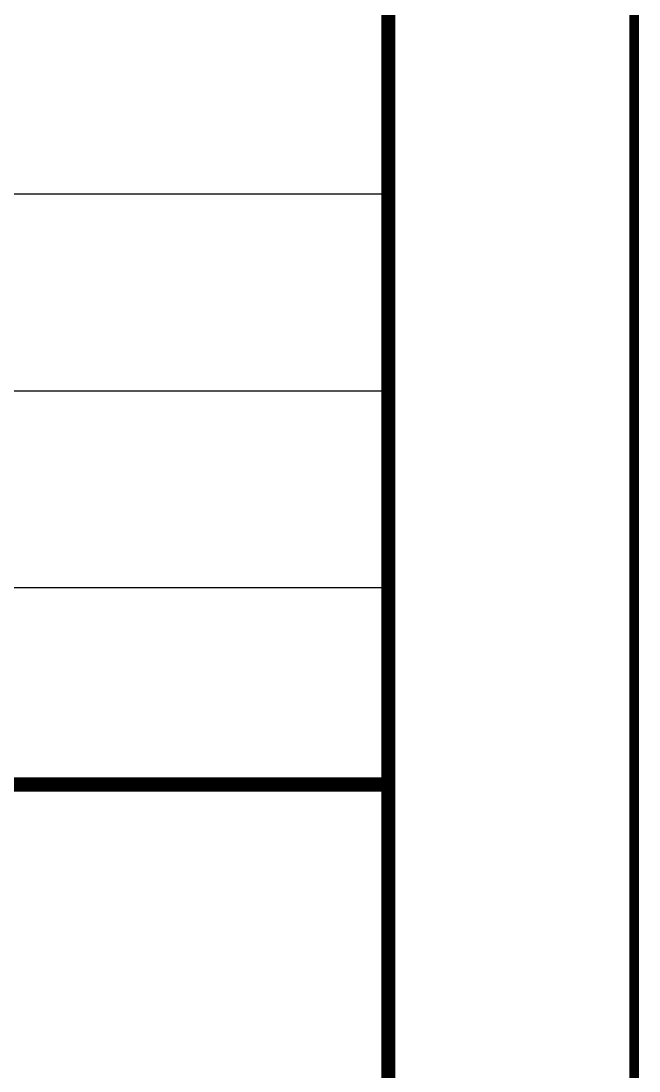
# Model space of a CAD drawing. Extents: x 447413 to 2975780, y -1432727 to 1301644.
# Drawn here: x 2346105 to 2348619, y 928715 to 932983 of the extents above; entities that cross this region are included whole.
import ezdxf

# ---------------------------------------------------------------- set-up
doc = ezdxf.new("R2010")
doc.units = 0
doc.header["$LTSCALE"] = 1000
doc.header["$MEASUREMENT"] = 0
doc.layers.add('图框', color=253, linetype='Continuous')

# ---------------------------------------------------------------- blocks, each defined once
blk = doc.blocks.new('新块A1图框')
at = {"layer": '图框', "color": 153}
for p, q in [((50699.2, -73874.1), (57199.2, -73874.1)), ((50699.2, -74674.1), (57199.2, -74674.1)), ((50699.2, -75474.1), (57199.2, -75474.1))]:
    blk.add_line(p, q, dxfattribs=at)
at = {"layer": '图框', "color": 153, "const_width": 58}
blk.add_lwpolyline([(50699.2, -69074.1), (57199.2, -69074.1), (57199.2, -126474.1), (50699.2, -126474.1)], close=True, dxfattribs=at)
blk.add_lwpolyline([(50699.2, -76274.1), (57199.2, -76274.1)], dxfattribs=at)
blk = doc.blocks.new('A1')
at = {"layer": '图框', "color": 2, "const_width": 40}
blk.add_lwpolyline([(2104618.1, 748108.7), (2188718.1, 748108.7), (2188718.1, 688708.7), (2104618.1, 688708.7)], close=True, dxfattribs=at)
at = {"layer": '图框'}
blk.add_blockref('新块A1图框', (2130518.9, 816182.8), dxfattribs=at)

msp = doc.modelspace()

# ---------------------------------------------------------------- block references
msp.add_blockref('A1', (159881.3, 189971.3))

doc.saveas('drawing.dxf')
